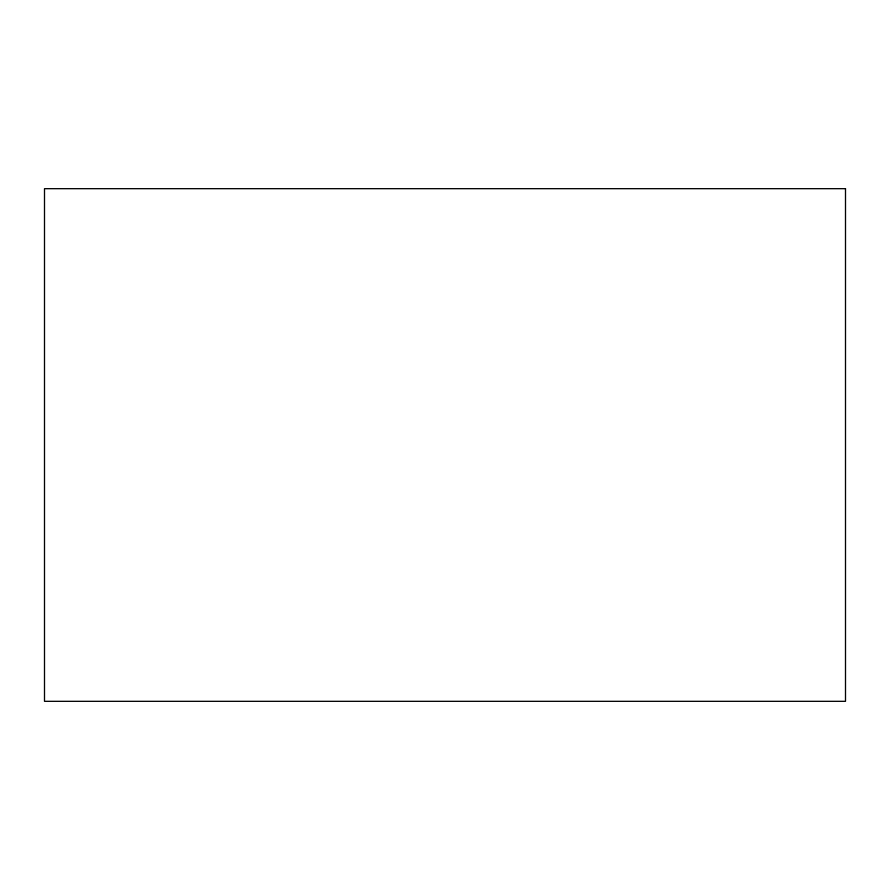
<?xml version="1.0" encoding="UTF-8"?>
<svg xmlns="http://www.w3.org/2000/svg" width="890" height="890" viewBox="0 0 890 890"><rect width="100%" height="100%" fill="white"/><g stroke="black" fill="none" stroke-linecap="round" stroke-linejoin="round"><path stroke-width="1.33" d="M845.5 188.68L44.5 188.68L44.5 701.32L845.5 701.32L845.5 188.68"/></g></svg>
